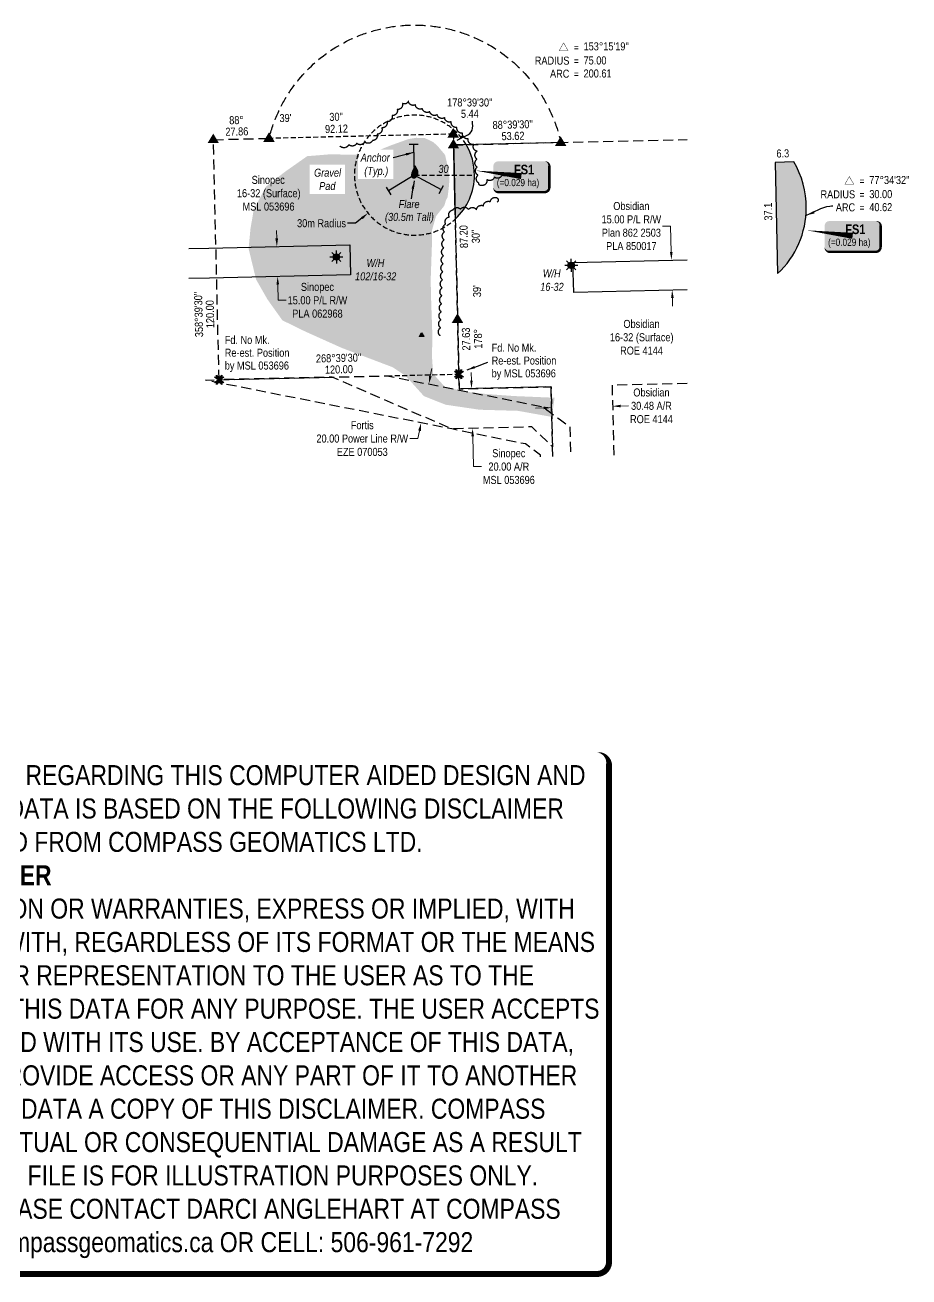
# Model space of a CAD drawing. Extents: x 614942 to 617151, y 5883678 to 5885455.
# Drawn here: x 616047 to 617151, y 5883678 to 5885242 of the extents above; entities that cross this region are included whole.
import ezdxf
from ezdxf.enums import TextEntityAlignment as Align

# ---------------------------------------------------------------- set-up
doc = ezdxf.new("R2010")
doc.units = 0
doc.header["$LTSCALE"] = 5
doc.header["$PDSIZE"] = 0.5
for name, pattern in [('0', [1, 1, 0]), ('foc-ACCESSROAD', [3.75, 2.5, -1.25]), ('foc-FLOWLINE', [3.75, 2.5, -1.25]), ('foc-TIELINE', [1.875, 1.25, -0.625]), ('foc-TRAV', [1.875, 1.25, -0.625])]:
    doc.linetypes.add(name, pattern=pattern)
doc.layers.get('Defpoints').update_dxf_attribs({"color": 9})
for name, color, linetype in [('AB_SEC_N83UTMz11', 7, 'Continuous'), ('AS-ROADS', 254, 'Continuous'), ('AS-SYMBOL', 7, 'Continuous'), ('C-AR', 13, 'foc-ACCESSROAD'), ('C-RW', 13, 'Continuous'), ('C-WS', 13, 'foc-ACCESSROAD'), ('C-WS-S', 13, 'Continuous'), ('F-EZE', 190, 'foc-FLOWLINE'), ('F-RW', 190, 'Continuous'), ('F-WS', 190, 'foc-ACCESSROAD'), ('F-WS-S', 190, 'Continuous'), ('L-BD', 7, 'Continuous'), ('L-MON', 1, 'Continuous'), ('L-MON-T', 1, 'Continuous'), ('P-BUFFER-PURPLE', 187, 'foc-TIELINE'), ('P-BUFFER-PURPLE-T', 187, 'Continuous'), ('P-TEMP-BLOCKS', 250, 'Continuous'), ('P-TRAV', 4, 'foc-TRAV'), ('P-WORKAREA', 113, 'Continuous'), ('P-WORKAREA-H', 111, 'Continuous'), ('P-WORKAREA-T', 113, 'Continuous'), ('T-BUSH', 110, '0'), ('T-TIE', 201, 'foc-TIELINE')]:
    doc.layers.add(name, color=color, linetype=linetype)
for name, color, linetype, lineweight in [('AS-GENERAL', 48, 'Continuous', 18), ('C-AR-T', 13, 'Continuous', 9), ('C-RW-T', 13, 'Continuous', 9), ('C-WS-T', 13, 'Continuous', 9), ('F-AR-T', 190, 'Continuous', 9), ('F-EZE-T', 190, 'Continuous', 9), ('F-RW-T', 190, 'Continuous', 9), ('F-WS-T', 190, 'Continuous', 9), ('T-TEXT', 48, 'Continuous', 18), ('T-TIE-T', 201, 'Continuous', 18)]:
    doc.layers.add(name, color=color, linetype=linetype, lineweight=lineweight)
doc.layers.add('DISCLAIMER', color=7, linetype='Continuous', plot=False)
doc.styles.add('175L', font='ARIALN.TTF', dxfattribs={"height": 20})
doc.styles.add('80', font='ARIALN.TTF', dxfattribs={"height": 10})
doc.styles.add('80CG', font='ARIALN.TTF', dxfattribs={"height": 10})
doc.styles.add('80L', font='ARIALN.TTF', dxfattribs={"height": 10})
doc.styles.add('BOLD', font='ARIALNB.TTF')
doc.styles.add('MtXpl_Arial_Narrow', font='ARIALNI.TTF')
doc.dimstyles.new('Compass 5 000', dxfattribs={"dimscale": 5, "dimtxt": 9, "dimasz": 2, "dimexe": 0.2, "dimexo": 0.0625, "dimgap": 0.5, "dimtad": 0, "dimtih": 1, "dimtoh": 1, "dimzin": 0, "dimdsep": 46, "dimtxsty": '80CG', "dimcen": 0.1, "dimse1": 1, "dimse2": 1, "dimclrd": 256, "dimclrt": 256, "dimaunit": 1, "dimadec": 4, "dimazin": 0, "dimtfac": 0.06, "dimtofl": 0, "dimtmove": 0, "dimatfit": 1, "dimfxl": 0.2, "dimtolj": 1, "dimtzin": 0, "dimlwd": -1, "dimarcsym": 0})

# ---------------------------------------------------------------- blocks, each defined once
blk = doc.blocks.new('GAS')
h = blk.add_hatch(color=255)
h.dxf.hatch_style = 1
edge = h.paths.add_edge_path()
edge.add_arc((0, 0), 0.9, 0, 360)
for p, q in [((-0.81, 0), (-1.62, 0)), ((-0.57, 0.57), (-1.14, 1.14)), ((0, 0.81), (0, 1.62)), ((0.57, 0.57), (1.14, 1.14)), ((1.62, 0), (0.81, 0)), ((-0.57, -0.57), (-1.14, -1.14)), ((0, -0.81), (0, -1.62)), ((1.14, -1.14), (0.57, -0.57))]:
    blk.add_line(p, q)
blk.add_circle((0, 0), 0.8)
blk = doc.blocks.new('STRIA')
blk.add_hatch(color=255).paths.add_polyline_path([(-0.04, 1.52), (-1.47, -0.87), (1.39, -0.87)])
blk = doc.blocks.new('STRIAA')
blk.add_blockref('STRIA', (0, 0))
blk = doc.blocks.new('STRIB')
at = {"color": 1}
blk.add_solid([(-1.12, -0.67), (-0.04, 1.13), (1.04, -0.67)], dxfattribs=at)
blk = doc.blocks.new('STRIBB')
blk.add_blockref('STRIB', (0, 0))
blk = doc.blocks.new('STRICC')
for name in ['STRIAA', 'STRIBB']:
    blk.add_blockref(name, (0, 0))
blk = doc.blocks.new('fdspike')
blk.add_blockref('STRICC', (0, 0))
blk = doc.blocks.new('*U603')
at = {"color": 72}
blk.add_line((-0.58, 0.94), (0.58, -0.94), dxfattribs=at)
at = {"layer": 'AS-SYMBOL', "color": 72, "flags": 128}
blk.add_lwpolyline([(6.44, 3.96), (0, 0)], dxfattribs=at)
blk = doc.blocks.new('*U604')
at = {"color": 72}
blk.add_line((-0.52, -0.97), (0.52, 0.97), dxfattribs=at)
at = {"layer": 'AS-SYMBOL', "color": 72, "flags": 128}
blk.add_lwpolyline([(-6.69, 3.58), (0, 0)], dxfattribs=at)
blk = doc.blocks.new('*U605')
at = {"color": 72}
blk.add_line((1.1, 0.03), (-1.1, -0.03), dxfattribs=at)
at = {"layer": 'AS-SYMBOL', "color": 72, "flags": 128}
blk.add_lwpolyline([(0.22, -7.62), (0, 0)], dxfattribs=at)
blk = doc.blocks.new('TRIA')
blk.add_hatch(color=255).paths.add_polyline_path([(-0.04, 1.52), (-1.47, -0.87), (1.39, -0.87)])
blk = doc.blocks.new('TRIAA')
blk.add_blockref('TRIA', (0, 0))
blk = doc.blocks.new('TRIB')
at = {"color": 1}
blk.add_lwpolyline([(-1.12, -0.67), (-0.04, 1.13), (1.04, -0.67)], close=True, dxfattribs=at)
blk = doc.blocks.new('TRIBB')
blk.add_blockref('TRIB', (0, 0))
blk = doc.blocks.new('TRICC')
for name in ['TRIAA', 'TRIBB']:
    blk.add_blockref(name, (0, 0))
blk = doc.blocks.new('plspike')
blk.add_blockref('TRICC', (0, 0))
blk = doc.blocks.new('FLARE')
h = blk.add_hatch(color=255)
h.dxf.hatch_style = 1
h.paths.add_polyline_path([(0.16, 2.41, 0.114147), (0.13, 2.43), (0.11, 2.44, 0.261551), (0.01, 2.42), (0, 2.41, 0.131268), (-0.03, 2.37), (-0.04, 2.35, 0.041497), (-0.05, 2.33), (-0.05, 2.29, 0.015174), (-0.05, 2.29), (-0.06, 2.24, 0.004376), (-0.06, 2.24), (-0.07, 2.18), (-0.08, 2.11), (-0.09, 2.05), (-0.1, 1.98), (-0.12, 1.91), (-0.14, 1.83), (-0.17, 1.76), (-0.19, 1.68), (-0.22, 1.61), (-0.26, 1.53), (-0.29, 1.46), (-0.32, 1.39), (-0.36, 1.32), (-0.39, 1.25, 0.000505), (-0.39, 1.25), (-0.43, 1.18, 0.002398), (-0.43, 1.18), (-0.46, 1.1, 0.004177), (-0.46, 1.1), (-0.5, 1.03, 0.005735), (-0.5, 1.03), (-0.53, 0.95, 0.006994), (-0.53, 0.95), (-0.56, 0.87, 0.00791), (-0.57, 0.87), (-0.6, 0.78, 0.008323), (-0.6, 0.78), (-0.63, 0.69, 0.008095), (-0.63, 0.68), (-0.66, 0.59, 0.008067), (-0.66, 0.59), (-0.68, 0.49, 0.008387), (-0.68, 0.49), (-0.7, 0.39, 0.009056), (-0.71, 0.38), (-0.72, 0.28, 0.010123), (-0.72, 0.28), (-0.74, 0.18, 0.011689), (-0.74, 0.18), (-0.75, 0.08, 0.013925), (-0.75, 0.08), (-0.75, -0.02, 0.016488), (-0.75, -0.02), (-0.75, -0.11, 0.017255), (-0.75, -0.12), (-0.74, -0.2, 0.01735), (-0.74, -0.2), (-0.73, -0.28, 0.017311), (-0.73, -0.29), (-0.71, -0.36, 0.01715), (-0.71, -0.36), (-0.69, -0.43, 0.016886), (-0.69, -0.44), (-0.66, -0.5, 0.016546), (-0.66, -0.5), (-0.63, -0.56, 0.016164), (-0.63, -0.56), (-0.6, -0.61, 0.016329), (-0.6, -0.62), (-0.57, -0.66, 0.018828), (-0.57, -0.67), (-0.54, -0.71, 0.022087), (-0.53, -0.71), (-0.5, -0.75, 0.025345), (-0.49, -0.76), (-0.46, -0.78, 0.028234), (-0.45, -0.79), (-0.42, -0.82, 0.030298), (-0.41, -0.82), (-0.37, -0.84, 0.031129), (-0.36, -0.85), (-0.32, -0.86, 0.030544), (-0.31, -0.87), (-0.27, -0.88, 0.028465), (-0.26, -0.88), (-0.22, -0.89, 0.025311), (-0.21, -0.89), (-0.16, -0.89, 0.02283), (-0.15, -0.89), (-0.11, -0.89, 0.021226), (-0.1, -0.89), (-0.05, -0.88, 0.020401), (-0.04, -0.88), (0, -0.87, 0.020299), (0.01, -0.87), (0.05, -0.85, 0.020911), (0.06, -0.85), (0.11, -0.83, 0.022277), (0.11, -0.83), (0.15, -0.81, 0.023712), (0.16, -0.8), (0.2, -0.78, 0.022408), (0.21, -0.78), (0.24, -0.75, 0.01993), (0.25, -0.74), (0.28, -0.72, 0.017146), (0.28, -0.71), (0.31, -0.68, 0.014211), (0.32, -0.68), (0.35, -0.64, 0.011221), (0.35, -0.64), (0.37, -0.61, 0.008212), (0.38, -0.61), (0.4, -0.57, 0.005172), (0.4, -0.57), (0.42, -0.54, 0.002523), (0.43, -0.54), (0.45, -0.5, 0.001671), (0.45, -0.5), (0.47, -0.47, 0.001229), (0.47, -0.47), (0.49, -0.44, 0.00075), (0.49, -0.44), (0.51, -0.41, 0.00026), (0.51, -0.41), (0.54, -0.37), (0.56, -0.34), (0.58, -0.3), (0.61, -0.27), (0.63, -0.23, 0.001311), (0.63, -0.23), (0.66, -0.19, 0.003726), (0.66, -0.19), (0.69, -0.15, 0.006065), (0.69, -0.14), (0.72, -0.1, 0.008452), (0.72, -0.1), (0.74, -0.05, 0.010991), (0.75, -0.05), (0.77, 0, 0.013767), (0.77, 0), (0.79, 0.05, 0.016839), (0.8, 0.05), (0.81, 0.1, 0.019104), (0.82, 0.11), (0.83, 0.15, 0.016987), (0.83, 0.16), (0.84, 0.21, 0.013636), (0.84, 0.21), (0.85, 0.26, 0.010244), (0.85, 0.27), (0.86, 0.31, 0.006846), (0.86, 0.32), (0.86, 0.37, 0.003419), (0.86, 0.37), (0.86, 0.41), (0.87, 0.46), (0.87, 0.5), (0.88, 0.54), (0.88, 0.59), (0.89, 0.63, 0.001278), (0.89, 0.63), (0.89, 0.67, 0.004735), (0.89, 0.67), (0.9, 0.71, 0.008354), (0.9, 0.72), (0.9, 0.76, 0.012059), (0.9, 0.76), (0.9, 0.8, 0.015712), (0.9, 0.81), (0.9, 0.85, 0.018457), (0.9, 0.85), (0.9, 0.89, 0.018102), (0.9, 0.9), (0.89, 0.94, 0.016533), (0.89, 0.95), (0.88, 0.99, 0.014576), (0.88, 0.99), (0.87, 1.03, 0.012435), (0.86, 1.04), (0.85, 1.08, 0.010283), (0.85, 1.09), (0.83, 1.13, 0.00824), (0.83, 1.13), (0.81, 1.18, 0.00638), (0.81, 1.18), (0.78, 1.23, 0.004735), (0.78, 1.23), (0.76, 1.29, 0.003388), (0.75, 1.29), (0.73, 1.34, 0.002345), (0.73, 1.34), (0.7, 1.4, 0.001492), (0.7, 1.4), (0.67, 1.46, 0.000746), (0.67, 1.46), (0.63, 1.51), (0.6, 1.57), (0.57, 1.62), (0.55, 1.68), (0.52, 1.73), (0.49, 1.78), (0.47, 1.83), (0.45, 1.87), (0.42, 1.92), (0.4, 1.97), (0.38, 2.02), (0.35, 2.08, 0.000332), (0.35, 2.08), (0.33, 2.13, 0.001849), (0.33, 2.13), (0.3, 2.19, 0.0038), (0.3, 2.19), (0.27, 2.24, 0.006473), (0.27, 2.24), (0.25, 2.29, 0.010865), (0.24, 2.3), (0.22, 2.34, 0.019524), (0.22, 2.34), (0.19, 2.38, 0.041077), (0.18, 2.39)])
at = {"color": 48, "flags": 128}
for points in [[(0.11, -0.72), (0.07, -0.74), (0.03, -0.76), (-0.02, -0.77), (-0.07, -0.78), (-0.11, -0.79), (-0.16, -0.79), (-0.2, -0.79), (-0.25, -0.78), (-0.29, -0.77), (-0.32, -0.76), (-0.36, -0.74), (-0.4, -0.71), (-0.43, -0.68), (-0.46, -0.65), (-0.49, -0.61), (-0.52, -0.56), (-0.54, -0.51), (-0.57, -0.46), (-0.59, -0.4), (-0.61, -0.33), (-0.63, -0.26), (-0.64, -0.19), (-0.65, -0.11), (-0.65, -0.02), (-0.65, 0.07), (-0.64, 0.17), (-0.63, 0.27), (-0.61, 0.36), (-0.58, 0.46), (-0.56, 0.56), (-0.53, 0.66), (-0.5, 0.75), (-0.47, 0.83), (-0.44, 0.91), (-0.41, 0.99), (-0.37, 1.06), (-0.34, 1.13), (-0.3, 1.2), (-0.27, 1.27), (-0.23, 1.34), (-0.2, 1.42), (-0.16, 1.49), (-0.13, 1.57), (-0.1, 1.65), (-0.07, 1.73), (-0.04, 1.8), (-0.02, 1.88), (0, 1.96), (0.01, 2.03), (0.02, 2.1), (0.03, 2.17), (0.04, 2.22), (0.05, 2.27), (0.05, 2.31), (0.06, 2.34), (0.08, 2.35), (0.09, 2.34), (0.11, 2.32), (0.13, 2.29), (0.16, 2.25), (0.18, 2.2), (0.21, 2.14), (0.24, 2.09), (0.26, 2.03), (0.29, 1.98), (0.31, 1.93), (0.33, 1.88), (0.36, 1.83), (0.38, 1.78), (0.41, 1.73), (0.43, 1.68), (0.46, 1.63), (0.49, 1.58), (0.52, 1.52), (0.55, 1.47), (0.58, 1.41), (0.61, 1.35), (0.64, 1.3), (0.67, 1.24), (0.69, 1.19), (0.72, 1.14), (0.74, 1.09), (0.75, 1.05), (0.77, 1), (0.78, 0.96), (0.79, 0.92), (0.8, 0.88), (0.8, 0.84), (0.8, 0.8), (0.8, 0.76), (0.8, 0.72), (0.79, 0.68), (0.79, 0.64), (0.78, 0.6), (0.78, 0.56), (0.77, 0.51), (0.77, 0.47), (0.76, 0.42), (0.76, 0.37), (0.76, 0.33), (0.75, 0.28), (0.74, 0.23), (0.73, 0.18), (0.72, 0.13), (0.7, 0.09), (0.68, 0.04), (0.66, 0), (0.63, -0.05), (0.61, -0.09), (0.58, -0.13), (0.55, -0.17), (0.53, -0.21), (0.5, -0.25), (0.48, -0.28), (0.45, -0.32), (0.43, -0.35), (0.41, -0.38), (0.39, -0.42), (0.37, -0.45), (0.34, -0.48), (0.32, -0.51), (0.3, -0.55), (0.27, -0.58), (0.24, -0.61), (0.21, -0.64), (0.18, -0.67), (0.15, -0.7)], [(0.02, -0.75), (-0.01, -0.76), (-0.03, -0.77), (-0.05, -0.78), (-0.08, -0.78), (-0.11, -0.79), (-0.13, -0.79), (-0.16, -0.79), (-0.18, -0.78), (-0.2, -0.78), (-0.23, -0.77), (-0.25, -0.76), (-0.26, -0.74), (-0.28, -0.73), (-0.3, -0.71), (-0.32, -0.69), (-0.33, -0.66), (-0.35, -0.63), (-0.36, -0.6), (-0.37, -0.57), (-0.39, -0.53), (-0.4, -0.49), (-0.4, -0.45), (-0.41, -0.41), (-0.41, -0.36), (-0.41, -0.31), (-0.4, -0.25), (-0.39, -0.2), (-0.38, -0.14), (-0.37, -0.09), (-0.36, -0.03), (-0.34, 0.02), (-0.32, 0.07), (-0.31, 0.12), (-0.29, 0.16), (-0.27, 0.21), (-0.25, 0.25), (-0.23, 0.29), (-0.21, 0.33), (-0.19, 0.37), (-0.17, 0.41), (-0.15, 0.45), (-0.14, 0.49), (-0.12, 0.53), (-0.1, 0.58), (-0.08, 0.62), (-0.07, 0.66), (-0.06, 0.71), (-0.05, 0.75), (-0.04, 0.79), (-0.03, 0.83), (-0.03, 0.87), (-0.02, 0.9), (-0.02, 0.93), (-0.01, 0.95), (-0.01, 0.96), (0, 0.97), (0.01, 0.96), (0.02, 0.95), (0.03, 0.94), (0.04, 0.91), (0.06, 0.88), (0.07, 0.86), (0.09, 0.82), (0.1, 0.79), (0.12, 0.76), (0.13, 0.74), (0.14, 0.71), (0.16, 0.68), (0.17, 0.65), (0.18, 0.63), (0.2, 0.6), (0.21, 0.57), (0.23, 0.54), (0.25, 0.51), (0.26, 0.47), (0.28, 0.44), (0.3, 0.41), (0.31, 0.38), (0.33, 0.35), (0.34, 0.32), (0.36, 0.29), (0.37, 0.27), (0.38, 0.24), (0.39, 0.22), (0.39, 0.19), (0.4, 0.17), (0.4, 0.15), (0.41, 0.13), (0.41, 0.1), (0.41, 0.08), (0.4, 0.06), (0.4, 0.04), (0.4, 0.01), (0.39, -0.01), (0.39, -0.03), (0.39, -0.06), (0.39, -0.08), (0.38, -0.11), (0.38, -0.14), (0.38, -0.16), (0.38, -0.19), (0.37, -0.22), (0.37, -0.24), (0.36, -0.27), (0.35, -0.3), (0.34, -0.32), (0.32, -0.35), (0.31, -0.37), (0.3, -0.4), (0.28, -0.42), (0.27, -0.44), (0.25, -0.46), (0.24, -0.48), (0.22, -0.5), (0.21, -0.52), (0.2, -0.54), (0.19, -0.56), (0.17, -0.58), (0.16, -0.6), (0.15, -0.61), (0.14, -0.63), (0.12, -0.65), (0.11, -0.67), (0.09, -0.69), (0.08, -0.7), (0.06, -0.72), (0.04, -0.74)]]:
    blk.add_lwpolyline(points, close=True, dxfattribs=at)
blk = doc.blocks.new('*D598')
at = {"layer": 'Defpoints', "color": 0, "transparency": 16777216}
for p in [(616744.5, 5884945.6), (616854.3, 5884948.4), (616745.4, 5884908.1)]:
    blk.add_point(p, dxfattribs=at)
at = {"layer": 'F-RW-T', "transparency": 16777216}
for p, q in [((616853.2, 5884990.8), (616843.2, 5884990.8)), ((616854.1, 5884958.4), (616853.2, 5884990.8)), ((616855.5, 5884900.9), (616855.7, 5884890.9))]:
    blk.add_line(p, q, dxfattribs=at)
for points in [[(616855.7, 5884958.4), (616852.4, 5884958.3), (616854.3, 5884948.4)], [(616857.2, 5884900.9), (616853.8, 5884900.8), (616855.2, 5884910.9)]]:
    blk.add_solid(points, dxfattribs=at)
at = {"layer": 'F-RW-T', "transparency": 16777216, "insert": (616804.2, 5884990.8), "char_height": 10, "attachment_point": 5, "style": '80CG'}
blk.add_mtext('\\A1;Obsidian\\P15.00 P/L R/W\\PPlan 862 2503\\PPLA 850017', dxfattribs=at)
blk = doc.blocks.new('*D599')
at = {"layer": 'C-RW-T', "transparency": 16777216}
for p, q in [((616361.1, 5884975.3), (616360.9, 5884985.3)), ((616362.4, 5884917.8), (616362.9, 5884898.1)), ((616362.9, 5884898.1), (616372.9, 5884898.1))]:
    blk.add_line(p, q, dxfattribs=at)
for points in [[(616362.8, 5884975.3), (616359.4, 5884975.3), (616361.3, 5884965.3)], [(616364.1, 5884917.9), (616360.8, 5884917.8), (616362.2, 5884927.8)]]:
    blk.add_solid(points, dxfattribs=at)
at = {"layer": 'Defpoints', "color": 0, "transparency": 16777216}
for p in [(616361.3, 5884965.3), (616409.2, 5884966.4), (616410.1, 5884928.9)]:
    blk.add_point(p, dxfattribs=at)
at = {"layer": 'C-RW-T', "transparency": 16777216, "insert": (616412, 5884898.1), "char_height": 10, "attachment_point": 5, "style": '80CG'}
blk.add_mtext('\\A1;Sinopec\\P15.00 P/L R/W\\PPLA 062968', dxfattribs=at)
blk = doc.blocks.new('*D600')
at = {"layer": 'C-AR-T', "transparency": 16777216}
for p, q in [((616604.4, 5884797.9), (616604.1, 5884807.9)), ((616606, 5884728.2), (616606.9, 5884690.4)), ((616606.9, 5884690.4), (616616.9, 5884690.4))]:
    blk.add_line(p, q, dxfattribs=at)
for points in [[(616606, 5884797.9), (616602.7, 5884797.8), (616604.6, 5884787.9)], [(616607.6, 5884728.2), (616604.3, 5884728.2), (616605.8, 5884738.2)]]:
    blk.add_solid(points, dxfattribs=at)
at = {"layer": 'Defpoints', "color": 0, "transparency": 16777216}
for p in [(616604.6, 5884787.9), (616636.3, 5884788.6), (616637.5, 5884738.9)]:
    blk.add_point(p, dxfattribs=at)
at = {"layer": 'C-AR-T', "transparency": 16777216, "insert": (616651.1, 5884690.4), "char_height": 10, "attachment_point": 5, "style": '80CG'}
blk.add_mtext('\\A1;Sinopec\\P20.00 A/R\\PMSL 053696', dxfattribs=at)
blk = doc.blocks.new('*D601')
at = {"layer": 'Defpoints', "color": 0, "transparency": 16777216}
for p in [(616528.5, 5884798), (616551.1, 5884793.5), (616518.9, 5884749.5)]:
    blk.add_point(p, dxfattribs=at)
at = {"layer": 'F-EZE-T', "transparency": 16777216}
for p, q in [((616553, 5884803.3), (616555, 5884813.1)), ((616537.6, 5884725.4), (616527.6, 5884725.4)), ((616539.6, 5884735.2), (616537.6, 5884725.4))]:
    blk.add_line(p, q, dxfattribs=at)
for points in [[(616551.4, 5884803.7), (616554.7, 5884803), (616551.1, 5884793.5)], [(616537.9, 5884735.6), (616541.2, 5884734.9), (616541.5, 5884745)]]:
    blk.add_solid(points, dxfattribs=at)
at = {"layer": 'F-EZE-T', "transparency": 16777216, "insert": (616468, 5884725.4), "char_height": 10, "attachment_point": 5, "style": '80CG'}
blk.add_mtext('\\A1;Fortis\\P20.00 Power Line R/W\\PEZE 070053', dxfattribs=at)
blk = doc.blocks.new('*D602')
at = {"layer": 'Defpoints', "color": 0, "transparency": 16777216}
for p in [(616704.4, 5884767.8), (616780.7, 5884769.6), (616780.7, 5884765.8)]:
    blk.add_point(p, dxfattribs=at)
at = {"layer": 'F-AR-T', "transparency": 16777216}
for p, q in [((616694.5, 5884763.8), (616684.5, 5884763.5)), ((616790.7, 5884766.1), (616800.7, 5884766.3))]:
    blk.add_line(p, q, dxfattribs=at)
for points in [[(616694.5, 5884765.4), (616694.6, 5884762.1), (616704.5, 5884764)], [(616790.7, 5884767.7), (616790.8, 5884764.4), (616780.7, 5884765.8)]]:
    blk.add_solid(points, dxfattribs=at)
at = {"layer": 'F-AR-T', "transparency": 16777216, "insert": (616829.3, 5884766.3), "char_height": 10, "attachment_point": 5, "style": '80CG'}
blk.add_mtext('\\A1;Obsidian\\P30.48 A/R\\PROE 4144', dxfattribs=at)
blk = doc.blocks.new('curve')
at = {"const_width": 0.1}
blk.add_lwpolyline([(-4.99, 5.39), (-6.08, 3.49), (-3.89, 3.49)], close=True, dxfattribs=at)
at = {"style": '80'}
for p in [(-2.44, 3.36), (-2.44, -0.04), (-2.44, -3.3)]:
    blk.add_text('=', height=1.8, dxfattribs=at).set_placement(p)
for s, p in [('RADIUS', (-3.54, -0.05)), ('ARC', (-3.54, -3.31))]:
    blk.add_text(s, height=2, dxfattribs=at).set_placement(p, align=Align.RIGHT)
for tag, p in [('DELTA', (0, 3.52)), ('CURVE_RADIUS', (0, 0)), ('ARC_LENGTH', (0, -3.26))]:
    blk.add_attdef(tag, p, '', height=2, dxfattribs=at)
blk = doc.blocks.new('TEMP')
h = blk.add_hatch(color=255)
h.dxf.hatch_style = 1
h.paths.add_polyline_path([(0, 0.25), (-0.67, 1.15), (-0.67, 0.67), (-1.15, 0.67), (-0.25, 0), (-1.15, -0.67), (-0.67, -0.67), (-0.67, -1.15), (0, -0.25), (0.67, -1.15), (0.67, -0.67), (1.15, -0.67), (0.25, 0), (1.15, 0.67), (0.67, 0.67), (0.67, 1.15)])
h.paths.add_polyline_path([(0.57, 0.85), (0.57, 0.57), (0.85, 0.57), (0.08, 0), (0.85, -0.57), (0.57, -0.57), (0.57, -0.85), (0, -0.08), (-0.57, -0.85), (-0.57, -0.57), (-0.85, -0.57), (-0.08, 0), (-0.85, 0.57), (-0.57, 0.57), (-0.57, 0.85), (0, 0.08)], flags=16)
h = blk.add_hatch(color=1)
h.dxf.hatch_style = 1
h.paths.add_polyline_path([(0, 0.08), (-0.57, 0.85), (-0.57, 0.57), (-0.85, 0.57), (-0.08, 0), (-0.85, -0.57), (-0.57, -0.57), (-0.57, -0.85), (0, -0.08), (0.57, -0.85), (0.57, -0.57), (0.85, -0.57), (0.08, 0), (0.85, 0.57), (0.57, 0.57), (0.57, 0.85)])
at = {"color": 1}
for p, q in [((-0.08, 0), (0.08, 0)), ((0, 0.08), (0, -0.08))]:
    blk.add_line(p, q, dxfattribs=at)
at = {"color": 255, "flags": 128}
blk.add_lwpolyline([(-0.25, 0), (-1.15, 0.67), (-0.67, 0.67), (-0.67, 1.15), (0, 0.25), (0.67, 1.15), (0.67, 0.67), (1.15, 0.67), (0.25, 0), (1.15, -0.67), (0.67, -0.67), (0.67, -1.15), (0, -0.25), (-0.67, -1.15), (-0.67, -0.67), (-1.15, -0.67)], close=True, dxfattribs=at)
at = {"color": 1, "flags": 128}
blk.add_lwpolyline([(-0.08, 0), (-0.85, 0.57), (-0.57, 0.57), (-0.57, 0.85), (0, 0.08), (0.57, 0.85), (0.57, 0.57), (0.85, 0.57), (0.08, 0), (0.85, -0.57), (0.57, -0.57), (0.57, -0.85), (0, -0.08), (-0.57, -0.85), (-0.57, -0.57), (-0.85, -0.57)], close=True, dxfattribs=at)
blk = doc.blocks.new('*U686')
h = blk.add_hatch(color=111)
edge = h.paths.add_edge_path()
edge.add_line((-29, -20), (29, -20))
edge.add_arc((29, -14), 6, 270, 360)
edge.add_line((35, -14), (35, 12.5))
edge.add_arc((29, 12.5), 6, 0, 90)
edge.add_line((29, 18.5), (-29, 18.5))
edge.add_arc((-29, 12.5), 6, 90, 180)
edge.add_line((-35, 12.5), (-35, -14))
edge.add_arc((-29, -14), 6, 180, 270)
at = {"color": 250, "flags": 128}
blk.add_lwpolyline([(-29, -20, 3, 3, 0), (29, -20, 3, 3, 0.414214), (35, -14, 3, 3, 0), (35, 12.5, 3, 0, 0.414214), (29, 18.5, 0, 0, 0), (-29, 18.5, 0, 0, 0.414214), (-35, 12.5, 0, 0, 0), (-35, -14, 0, 3, 0.414214)], format="xyseb", close=True, dxfattribs=at)
at = {"flags": 128}
blk.add_lwpolyline([(-57.2, 6.9, 0, 7.5, 0), (0, 0, 0, 0, 0)], format="xyseb", dxfattribs=at)
at = {"color": 250}
for tag, p, height, style in [('TEMP_AREA_W1_001', (-9.2, 2.2), 12, 'BOLD'), ('ENTER_TEXT_001', (-30.7, -12.5), 9, '80')]:
    blk.add_attdef(tag, p, '', height=height, dxfattribs=dict(at, style=style))
blk = doc.blocks.new('*D749')
at = {"layer": 'Defpoints', "color": 0, "transparency": 16777216}
for p in [(616533.2, 5885054.4), (616475.2, 5885007)]:
    blk.add_point(p, dxfattribs=at)
at = {"layer": 'P-BUFFER-PURPLE-T', "color": 0, "lineweight": -2, "transparency": 16777216}
for p, q in [((616532.7, 5885054.4), (616533.7, 5885054.4)), ((616533.2, 5885053.9), (616533.2, 5885054.9))]:
    blk.add_line(p, q, dxfattribs=at)
at = {"layer": 'P-BUFFER-PURPLE-T', "transparency": 16777216}
for p, q in [((616459.7, 5884994.3), (616449.7, 5884994.3)), ((616467.4, 5885000.6), (616459.7, 5884994.3))]:
    blk.add_line(p, q, dxfattribs=at)
blk.add_solid([(616466.4, 5885001.9), (616468.5, 5884999.3), (616475.2, 5885007)], dxfattribs=at)
at = {"layer": 'P-BUFFER-PURPLE-T', "transparency": 16777216, "insert": (616417.1, 5884994.3), "char_height": 10, "attachment_point": 5, "style": '80CG'}
blk.add_mtext('\\A1;30m Radius', dxfattribs=at)
blk = doc.blocks.new('Disclaimer_Legal')
at = {"layer": 'DISCLAIMER', "color": 254, "flags": 128}
blk.add_lwpolyline([(-3612.9, -1104.6, 37.5, 37.5, 0), (4096.1, -1104.6, 37.5, 37.5, 0.414214), (4171.1, -1029.6, 37.5, 37.5, 0), (4171.1, 2078.7, 37.5, 0, 0.414214), (4096.1, 2153.7, 0, 0, 0), (-3612.9, 2153.7, 0, 0, 0.414214), (-3687.9, 2078.7, 0, 0, 0), (-3687.9, -1029.6, 0, 37.5, 0.414214)], format="xyseb", close=True, dxfattribs=at)
at = {"layer": 'DISCLAIMER', "color": 254, "insert": (241.6, 533.9), "char_height": 125, "width": 7717.568, "attachment_point": 5, "style": '80'}
blk.add_mtext('NOTICE TO THE CORPORATION, PERSON &/OR PERSONS REGARDING THIS COMPUTER AIDED DESIGN AND DRAFTING (CADD) FILES. ACCEPTANCE OF THE CADD DATA IS BASED ON THE FOLLOWING DISCLAIMER WHICH COVERS ALL CADD DATA RECIEVED FROM COMPASS GEOMATICS LTD.\\P{\\fArial Narrow|b1|i0|c0|p34;DISCLAIMER}\\PCOMPASS GEOMATICS LTD. MAKES NO REPRESENTATION OR WARRANTIES, EXPRESS OR IMPLIED, WITH RESPECT TO THE REUSE OF THE DATA PROVIDED HEREWITH, REGARDLESS OF ITS FORMAT OR THE MEANS OF ITS TRANSMISSION. THERE IS NO GUARANTEE OR REPRESENTATION TO THE USER AS TO THE ACCURACY, CURRENCY, SUITABILITY OR RELIABILITY OF THIS DATA FOR ANY PURPOSE. THE USER ACCEPTS THE DATA "AS IS", AND ASSUMES ALL RISKS ASSOCIATED WITH ITS USE. BY ACCEPTANCE OF THIS DATA, THE USER AGREES NOT TO TRANSMIT THIS DATA OR PROVIDE ACCESS OR ANY PART OF IT TO ANOTHER PARTY UNLESS THE USER SHALL INCLUDE WITH THE DATA A COPY OF THIS DISCLAIMER. COMPASS GEOMATICS LTD. ASSUMES NO RESPONSIBILITY FOR ACTUAL OR CONSEQUENTIAL DAMAGE AS A RESULT OF ANY USER\'S RELIANCE ON THIS DATA. THIS CADD FILE IS FOR ILLUSTRATION PURPOSES ONLY.\\PIF YOU REQUIRE MORE ACCURATE INFORMATION, PLEASE CONTACT DARCI ANGLEHART AT COMPASS GEOMATICS LTD. VIA EMAIL: darci.anglehart@compassgeomatics.ca OR CELL: 506-961-7292', dxfattribs=at)

msp = doc.modelspace()

# ---------------------------------------------------------------- hatches: boundary and pattern name
at = {"layer": 'AS-ROADS'}
h = msp.add_hatch(color=256, dxfattribs=at)
h.dxf.hatch_style = 1
h.paths.add_polyline_path([(616704.828, 5884752.484), (616662.528, 5884760.065), (616614.71, 5884761.444), (616572.101, 5884767.701), (616544.973, 5884778.498), (616522.213, 5884803.771), (616505.902, 5884814.554), (616442.587, 5884838.567), (616396.876, 5884859.065), (616368.16, 5884873.121), (616349.406, 5884899.476), (616335.341, 5884924.074), (616325.965, 5884962.728), (616328.309, 5884987.326), (616332.411, 5885011.338), (616347.648, 5885040.036), (616371.676, 5885058.777), (616399.22, 5885078.104), (616427.936, 5885080.447), (616457.824, 5885079.861), (616484.092, 5885083.623), (616503.809, 5885091.642), (616525.589, 5885099.432), (616535.218, 5885101.036), (616545.993, 5885100.807), (616556.54, 5885095.767), (616561.813, 5885091.184), (616571.442, 5885079.728), (616575.11, 5885063.919), (616576.944, 5885049.026), (616576.027, 5885038.029), (616574.651, 5885027.031), (616572.704, 5885023.376), (616570.377, 5885015.997), (616560.09, 5885003.147), (616554.947, 5884984.789), (616554.947, 5884965.33), (616553.478, 5884923.418), (616553.976, 5884900.431), (616554.818, 5884876.743), (616555.682, 5884851.089), (616555.021, 5884829.28), (616556.491, 5884806.496), (616571.465, 5884789.597), (616598.29, 5884783.869), (616624.426, 5884780.89), (616658.393, 5884778.485), (616708.28, 5884776.417)])
at = {"layer": 'P-WORKAREA-H'}
h = msp.add_hatch(color=256, dxfattribs=at)
h.dxf.hatch_style = 1
h.paths.add_polyline_path([(616597.784, 5885092.501), (616582.103, 5885092.137), (616584.247, 5884999.551, 0.20833761), (616608.159, 5885054.448, 0.13387886)])
h = msp.add_hatch(color=256, dxfattribs=at)
h.dxf.hatch_style = 1
h.paths.add_polyline_path([(617007.211, 5885070.843), (616983.689, 5885070.297), (616986.905, 5884931.419, 0.20833761), (617022.773, 5885013.764, 0.13387886)])

# ---------------------------------------------------------------- linework, layer by layer
at = {"layer": 'C-RW'}
msp.add_lwpolyline([(616251.346, 5884962.733), (616276.234, 5884963.314), (616452.556, 5884967.428), (616453.43, 5884929.939), (616277.139, 5884925.826), (616251.346, 5884925.224)], dxfattribs=at)
at = {"layer": 'C-WS', "flags": 128}
msp.add_lwpolyline([(616716.121, 5885095.25), (616582.103, 5885092.137), (616589.156, 5884787.533), (616703.906, 5884790.098), (616704.696, 5884756.729), (616705.691, 5884715.125), (616680.022, 5884740.027), (616579.779, 5884737.463), (616430.405, 5884802.131), (616289.056, 5884798.904), (616282.035, 5885098.709), (616351.461, 5885100.335, -0.79014322)], format="xyb", close=True, dxfattribs=at)
at = {"layer": 'Defpoints', "color": 5}
for p, q in [((616533.291, 5885054.435), (616532.978, 5885054.474)), ((616533.111, 5885054.39), (616533.338, 5885054.564)), ((616533.158, 5885054.519), (616533.245, 5885054.307))]:
    msp.add_line(p, q, dxfattribs=at)
at = {"layer": 'F-EZE', "flags": 128}
msp.add_lwpolyline([(616690.838, 5884702.828), (616690.79, 5884704.865), (616672.03, 5884718.681), (616579.779, 5884737.463), (616272.276, 5884798.326), (616289.279, 5884798.735), (616430.405, 5884802.131), (616499.224, 5884803.788), (616692.743, 5884765.5), (616704.696, 5884756.729), (616713.85, 5884749.954), (616727.47, 5884739.924), (616728.32, 5884703.354)], dxfattribs=at)
at = {"layer": 'F-RW'}
msp.add_lwpolyline([(616874.12, 5884911.352), (616732.131, 5884907.801), (616731.196, 5884945.276), (616874.12, 5884948.85)], dxfattribs=at)
at = {"layer": 'F-WS', "flags": 128}
for points in [[(616705.981, 5884703.041), (616705.691, 5884715.125), (616704.696, 5884756.729), (616703.904, 5884790.199), (616589.156, 5884787.533), (616582.103, 5885092.137), (616874.12, 5885098.922)], [(616874.12, 5884794.154), (616780.124, 5884791.97), (616782.222, 5884704.11)]]:
    msp.add_lwpolyline(points, dxfattribs=at)
at = {"layer": 'P-TRAV'}
for p, q in [((616581.8, 5885105.729), (616351.461, 5885100.335)), ((616581.789, 5885105.678), (616582.103, 5885092.137)), ((616499.287, 5884803.775), (616588.821, 5884805.924))]:
    msp.add_line(p, q, dxfattribs=at)
at = {"layer": 'P-WORKAREA', "flags": 128}
for points in [[(616597.784, 5885092.501), (616582.103, 5885092.137), (616584.247, 5884999.551, 0.20833761), (616608.159, 5885054.448, 0.13387886)], [(617007.211, 5885070.843), (616983.689, 5885070.297), (616986.905, 5884931.419, 0.20833761), (617022.773, 5885013.764, 0.13387886)]]:
    msp.add_lwpolyline(points, format="xyb", close=True, dxfattribs=at)
at = {"layer": 'T-BUSH', "flags": 128}
for points in [[(616652.32, 5885057.587, -0.52056705), (616642.734, 5885054.755, -0.52056705), (616633.148, 5885051.922, -0.52056705), (616623.691, 5885048.882, -0.52056705), (616616.969, 5885041.483, -0.52056705), (616613.63, 5885044.507, -0.52056705), (616612.536, 5885054.443, -0.52056705), (616611.442, 5885064.379, -0.52056705), (616611.331, 5885074.365, -0.52056705), (616611.415, 5885084.361, -0.52056705), (616607.337, 5885092.672, -0.52056705), (616600.323, 5885099.794, -0.52056705), (616593.308, 5885106.915, -0.52056705), (616586.293, 5885114.037, -0.52056705), (616579.278, 5885121.159, -0.52056705), (616570.898, 5885126.224, -0.52056705), (616561.614, 5885129.931, -0.52056705), (616552.33, 5885133.637, -0.52056705), (616543.109, 5885137.477, -0.52056705), (616534.311, 5885142.223, -0.52056705), (616525.513, 5885146.969, -0.52056705), (616518.165, 5885144.095, -0.52056705), (616511.723, 5885136.451, -0.52056705), (616505.282, 5885128.806, -0.52056705), (616498.841, 5885121.162, -0.52056705), (616492.4, 5885113.518, -0.52056705), (616486.479, 5885105.496, -0.52056705), (616480.759, 5885097.668, -0.52056705), (616470.91, 5885095.956, -0.52056705), (616461.062, 5885094.245, -0.52056705), (616451.213, 5885092.533, -0.52056705), (616440.224, 5885090.624, -0.52056705)], [(616565.482, 5884853.778, -0.52056705), (616565.885, 5884863.766, -0.52056705), (616566.288, 5884873.754, -0.52056705), (616566.69, 5884883.743, -0.52056705), (616567.093, 5884893.731, -0.52056705), (616567.496, 5884903.719, -0.52056705), (616567.899, 5884913.707, -0.52056705), (616568.302, 5884923.695, -0.52056705), (616568.705, 5884933.683, -0.52056705), (616569.108, 5884943.671, -0.52056705), (616569.511, 5884953.659, -0.52056705), (616569.914, 5884963.648, -0.52056705), (616570.317, 5884973.636, -0.52056705), (616570.72, 5884983.624, -0.52056705), (616572.107, 5884993.347, -0.52056705), (616576.763, 5885002.194, -0.52056705), (616581.418, 5885011.04, -0.52056705), (616590.695, 5885011.927, -0.52056705), (616600.685, 5885011.585, -0.52056705), (616610.676, 5885011.244, -0.52056705), (616619.331, 5885016.141, -0.52056705), (616627.941, 5885021.221, -0.52056705), (616636.398, 5885026.019, -0.52056705), (616636.645, 5885020.803, -0.52056705)]]:
    msp.add_lwpolyline(points, format="xyb", dxfattribs=at)
at = {"layer": 'T-TIE', "flags": 128}
msp.add_lwpolyline([(616533.187, 5885054.448), (616608.159, 5885054.448)], dxfattribs=at)

# ---------------------------------------------------------------- block references
at = {"layer": 'AB_SEC_N83UTMz11', "color": 5, "xscale": 4.99812455, "yscale": 4.99812455, "zscale": 4.99812455}
msp.add_blockref('curve', (616744.467, 5885192.68), dxfattribs=at).add_auto_attribs({'DELTA': '153%%d15\'19"', 'CURVE_RADIUS': '75.00', 'ARC_LENGTH': '200.61'})
at = {"layer": 'AS-SYMBOL', "xscale": 4.998124549999999, "yscale": 4.998124549999999, "zscale": 4.998124549999999}
for name, p in [('*U605', (616532.263, 5885092.667)), ('*U604', (616566.688, 5885036.434))]:
    msp.add_blockref(name, p, dxfattribs=at)
at = {"layer": 'AS-SYMBOL', "color": 6, "xscale": 4.998124549999999, "yscale": 4.998124549999999, "zscale": 4.998124549999999}
msp.add_blockref('FLARE', (616533.187, 5885054.448), dxfattribs=at)
at = {"layer": 'C-AR', "xscale": 0.199924982, "yscale": 0.199924982, "zscale": 0.199924982}
msp.add_blockref('Disclaimer_Legal', (615942.406, 5883902.979), dxfattribs=at)
at = {"layer": 'C-WS-S', "xscale": 4.998124549999999, "yscale": 4.998124549999999, "zscale": 4.998124549999999}
msp.add_blockref('GAS', (616435.658, 5884952.179), dxfattribs=at)
at = {"layer": 'Defpoints', "xscale": 2.499062274999999, "yscale": 2.499062274999999, "zscale": 12.49999999999999}
msp.add_blockref('plspike', (616542.213, 5884854.522), dxfattribs=at)
at = {"layer": 'F-WS-S', "xscale": 4.998124549999999, "yscale": 4.998124549999999, "zscale": 4.998124549999999}
msp.add_blockref('GAS', (616729.027, 5884941.722), dxfattribs=at)
at = {"layer": 'L-MON', "xscale": 4.998124549999999, "yscale": 4.998124549999999, "zscale": 4.998124549999999}
for p in [(616282.035, 5885098.709), (616351.638, 5885100.364), (616581.8, 5885105.729), (616582.103, 5885092.137), (616716.06, 5885095.249), (616587.148, 5884874.267)]:
    msp.add_blockref('fdspike', p, dxfattribs=at)
at = {"layer": 'L-MON', "color": 5, "xscale": 4.99812455, "yscale": 4.99812455, "zscale": 4.99812455}
for p in [(616289.279, 5884798.735), (616588.821, 5884805.924)]:
    msp.add_blockref('TEMP', p, dxfattribs=at)
at = {"layer": 'P-TEMP-BLOCKS', "xscale": 0.99962491, "yscale": 0.99962491, "zscale": 0.99962491}
for p in [(616666.774, 5885053.182), (617080.675, 5884978.629)]:
    msp.add_blockref('*U686', p, dxfattribs=at).add_auto_attribs({'TEMP_AREA_W1_001': 'FS1', 'ENTER_TEXT_001': '(=0.029 ha)'})
at = {"layer": 'P-WORKAREA-T', "xscale": 4.99812455, "yscale": 4.99812455, "zscale": 4.99812455}
msp.add_blockref('curve', (617101.501, 5885025.739), dxfattribs=at).add_auto_attribs({'DELTA': '77%%d34\'32"', 'CURVE_RADIUS': '30.00', 'ARC_LENGTH': '40.62'})

# ---------------------------------------------------------------- texts
at = {"layer": 'AS-GENERAL', "insert": (616495.831, 5885023.26), "char_height": 9.99625, "width": 60.52749, "attachment_point": 1, "line_spacing_factor": 0.961801, "style": '175L'}
msp.add_mtext('\\pi17.639;{\\fArial Narrow|b0|i1|c0|p34;Flare\\P\\pi0.53411;(30.5m Tall)}', dxfattribs=at)
at = {"layer": 'C-WS-T', "char_height": 9.99625, "attachment_point": 1, "style": '80L'}
for s, width, insert in [('\\pi19.14;Sinopec\\P\\pi0.69891;16-32 (Surface)\\P\\pi7.7461;MSL 053696', 79.03581, (616310.681, 5885053.495)), ('\\pi4.1365;{\\fArial Narrow|b0|i1|c0|p34;W/H\\P\\pi-10.241;102/16-32}', 29.46562, (616469.202, 5884949.67))]:
    msp.add_mtext_dynamic_manual_height_columns(s, width=width, gutter_width=50, heights=[0], dxfattribs=dict(at, insert=insert))
at = {"layer": 'F-WS-T', "char_height": 9.99625, "attachment_point": 1, "style": '80L'}
for s, width, insert in [('\\pi4.1365;{\\fArial Narrow|b0|i1|c0|p34;W/H\\P\\pi0.90444;16-32}', 29.46562, (616689.443, 5884936.638)), ('\\pi17.609;Obsidian\\P\\pi0.69891;16-32 (Surface)\\P\\pi13.504;ROE 4144', 79.03581, (616776.671, 5884873.624))]:
    msp.add_mtext_dynamic_manual_height_columns(s, width=width, gutter_width=50, heights=[0], dxfattribs=dict(at, insert=insert))
at = {"layer": 'L-BD', "style": '80L'}
for s, height, p in [("178°39'30''", 9.99625, (616602.402, 5885145.207)), ('5.44', 9.9962, (616602.402, 5885130.962))]:
    msp.add_text(s, height=height, dxfattribs=at).set_placement(p, align=Align.MIDDLE)
for s, height, rotation, p in [("39'", 9.9962, 1.3353, (616372.014, 5885125.819)), ("30''", 9.9962, 1.3353, (616435.425, 5885127.304)), ('88°', 9.9962, 1.3621, (616310.926, 5885123.138)), ('92.12', 9.9962, 1.3353, (616435.775, 5885112.313)), ("88°39'30''", 9.9962, 1.331, (616655.991, 5885117.601)), ('27.86', 9.9962, 1.3621, (616311.264, 5885108.898)), ('53.62', 9.9962, 1.331, (616656.322, 5885103.36)), ('87.20', 9.9962, 91.3265, (616594.753, 5884977.623)), ("30''", 9.9962, 91.3265, (616609.744, 5884977.97)), ("39'", 9.9962, 91.3265, (616611.329, 5884909.511)), ("358°39'30''", 9.99625, 91.3832, (616263.508, 5884880.457)), ('120.00', 9.9962, 91.3832, (616277.748, 5884880.801)), ('27.63', 9.9962, 91.3265, (616597.716, 5884849.68)), ('178°', 9.9962, 91.3265, (616612.706, 5884850.027)), ("268°39'30''", 9.99625, 1.3747, (616438.48, 5884826.064)), ('120.00', 9.9962, 1.3747, (616438.822, 5884811.823))]:
    msp.add_text(s, height=height, rotation=rotation, dxfattribs=at).set_placement(p, align=Align.MIDDLE)
at = {"layer": 'L-MON-T', "char_height": 9.99625, "width": 80.13132, "attachment_point": 1, "line_spacing_factor": 0.961801, "style": '175L'}
for insert in [(616296.186, 5884853.663), (616629.643, 5884843.904)]:
    msp.add_mtext('Fd. No Mk.\\PRe-est. Position\\Pby MSL 053696', dxfattribs=dict(at, insert=insert))
at = {"layer": 'P-WORKAREA-T', "style": '80L'}
for s, rotation, p in [('6.3', 1.331, (616993.42, 5885081.554)), ('37.1', 91.3265, (616975.121, 5885008.793))]:
    msp.add_text(s, height=9.9962, rotation=rotation, dxfattribs=at).set_placement(p, align=Align.MIDDLE)
at = {"layer": 'T-TIE-T', "insert": (616562.787, 5885067.22), "char_height": 9.99625, "width": 12.94644, "attachment_point": 1, "line_spacing_factor": 0.961801, "style": '175L'}
msp.add_mtext('\\pi0.36364;{\\fArial Narrow|b0|i1|c0|p34;30}', dxfattribs=at)

# ---------------------------------------------------------------- dimensions: what is measured, and where the dimension line sits
at = {"layer": 'C-AR-T', "color": 6}
dim = msp.add_linear_dim(base=(616604.596, 5884787.891), p1=(616637.488, 5884738.939), p2=(616636.334, 5884788.629), angle=91.331027, text='Sinopec\\P20.00 A/R\\PMSL 053696', dimstyle='Compass 5 000', dxfattribs=at)
dim.commit()
dim.dimension.update_dxf_attribs({"geometry": '*D600', "text_midpoint": (616651.144, 5884690.439), "dimtype": 161})
at = {"layer": 'C-RW-T', "color": 6}
dim = msp.add_linear_dim(base=(616361.317, 5884965.299), p1=(616410.099, 5884928.928), p2=(616409.224, 5884966.417), angle=91.336712, text='Sinopec\\P15.00 P/L R/W\\PPLA 062968', dimstyle='Compass 5 000', dxfattribs=at)
dim.commit()
dim.dimension.update_dxf_attribs({"geometry": '*D599', "text_midpoint": (616411.972, 5884898.062), "dimtype": 161})
at = {"layer": 'F-AR-T'}
dim = msp.add_linear_dim(base=(616780.748, 5884765.838), p1=(616704.434, 5884767.776), p2=(616780.658, 5884769.596), angle=1.368044, text='Obsidian\\P30.48 A/R\\PROE 4144', dimstyle='Compass 5 000', dxfattribs=at)
dim.commit()
dim.dimension.update_dxf_attribs({"geometry": '*D602', "text_midpoint": (616829.265, 5884766.315), "dimtype": 161})
at = {"layer": 'F-EZE-T', "color": 6}
dim = msp.add_linear_dim(base=(616551.085, 5884793.527), p1=(616518.915, 5884749.51), p2=(616528.508, 5884797.994), angle=78.808695, text='Fortis\\P20.00 Power Line R/W\\PEZE 070053', dimstyle='Compass 5 000', dxfattribs=at)
dim.commit()
dim.dimension.update_dxf_attribs({"geometry": '*D601', "text_midpoint": (616468.016, 5884725.423), "dimtype": 161})
at = {"layer": 'F-RW-T'}
dim = msp.add_linear_dim(base=(616854.307, 5884948.354), p1=(616745.388, 5884908.132), p2=(616744.451, 5884945.607), angle=91.432604, text='Obsidian\\P15.00 P/L R/W\\PPlan 862 2503\\PPLA 850017', dimstyle='Compass 5 000', dxfattribs=at)
dim.commit()
dim.dimension.update_dxf_attribs({"geometry": '*D598', "text_midpoint": (616804.16, 5884990.813), "dimtype": 161})

# ---------------------------------------------------------------- leaders
at = {"layer": 'AS-GENERAL', "path_type": 1}
msp.add_leader([(616532.986, 5885047.216), (616528.896, 5885025.03)], dimstyle='Compass 5 000', override={"dimgap": 0.5, "dimtad": 0}, dxfattribs=at)
at = {"layer": 'L-BD', "color": 5, "path_type": 1}
msp.add_leader([(616586.431, 5885097.938), (616605.42, 5885110.653), (616605.801, 5885121.919)], dimstyle='Compass 5 000', override={"dimgap": 0.5, "dimtad": 0}, dxfattribs=at)
at = {"layer": 'L-MON', "path_type": 1}
msp.add_leader([(616599.176, 5884811.083), (616624.752, 5884820.958)], dimstyle='Compass 5 000', override={"dimgap": 0.5, "dimtad": 0}, dxfattribs=at)
at = {"layer": 'P-WORKAREA-T', "path_type": 1}
msp.add_leader([(617023.168, 5885004.474), (617052.363, 5885015.852), (617055.867, 5885016.144)], dimstyle='Compass 5 000', override={"dimgap": 0.5, "dimtad": 0}, dxfattribs=at)

# ---------------------------------------------------------------- next in the draw order: texts
at = {"layer": 'AS-GENERAL', "insert": (616467.532, 5885081.347), "char_height": 10, "width": 34.3292, "attachment_point": 1, "style": 'MtXpl_Arial_Narrow', "bg_fill": 2}
msp.add_mtext('\\pi-1.4814;Anchor\\P\\pi3.0241;(Typ.)', dxfattribs=at)
at = {"layer": 'T-TEXT', "insert": (616407.161, 5885062.508), "char_height": 10, "width": 34.3292, "attachment_point": 1, "style": 'MtXpl_Arial_Narrow', "bg_fill": 2}
msp.add_mtext('\\pi0.60593;Gravel\\P\\pi6.9702;Pad', dxfattribs=at)

# ---------------------------------------------------------------- next in the draw order: linework, layer by layer
at = {"layer": 'P-BUFFER-PURPLE'}
msp.add_arc((616533.187, 5885054.448), 74.972, 30.501407, 312.894627, dxfattribs=at)

# ---------------------------------------------------------------- next in the draw order: block references
at = {"layer": 'AS-SYMBOL', "xscale": 4.998124549999999, "yscale": 4.998124549999999, "zscale": 4.998124549999999}
msp.add_blockref('*U603', (616500.765, 5885034.674), dxfattribs=at)

# ---------------------------------------------------------------- next in the draw order: dimensions: what is measured, and where the dimension line sits
at = {"layer": 'P-BUFFER-PURPLE-T'}
dim = msp.add_radius_dim(center=(616533.187, 5885054.448), mpoint=(616475.173, 5885006.96), text='30m Radius', dimstyle='Compass 5 000', dxfattribs=at)
dim.commit()
dim.dimension.update_dxf_attribs({"geometry": '*D749', "text_midpoint": (616417.084, 5884994.291), "dimtype": 164})

# ---------------------------------------------------------------- next in the draw order: leaders
at = {"layer": 'AS-GENERAL', "color": 5, "path_type": 1}
msp.add_leader([(616532.379, 5885082.848), (616506.608, 5885076.17)], dimstyle='Compass 5 000', override={"dimgap": 0.5, "dimtad": 0}, dxfattribs=at)

doc.saveas('drawing.dxf')
